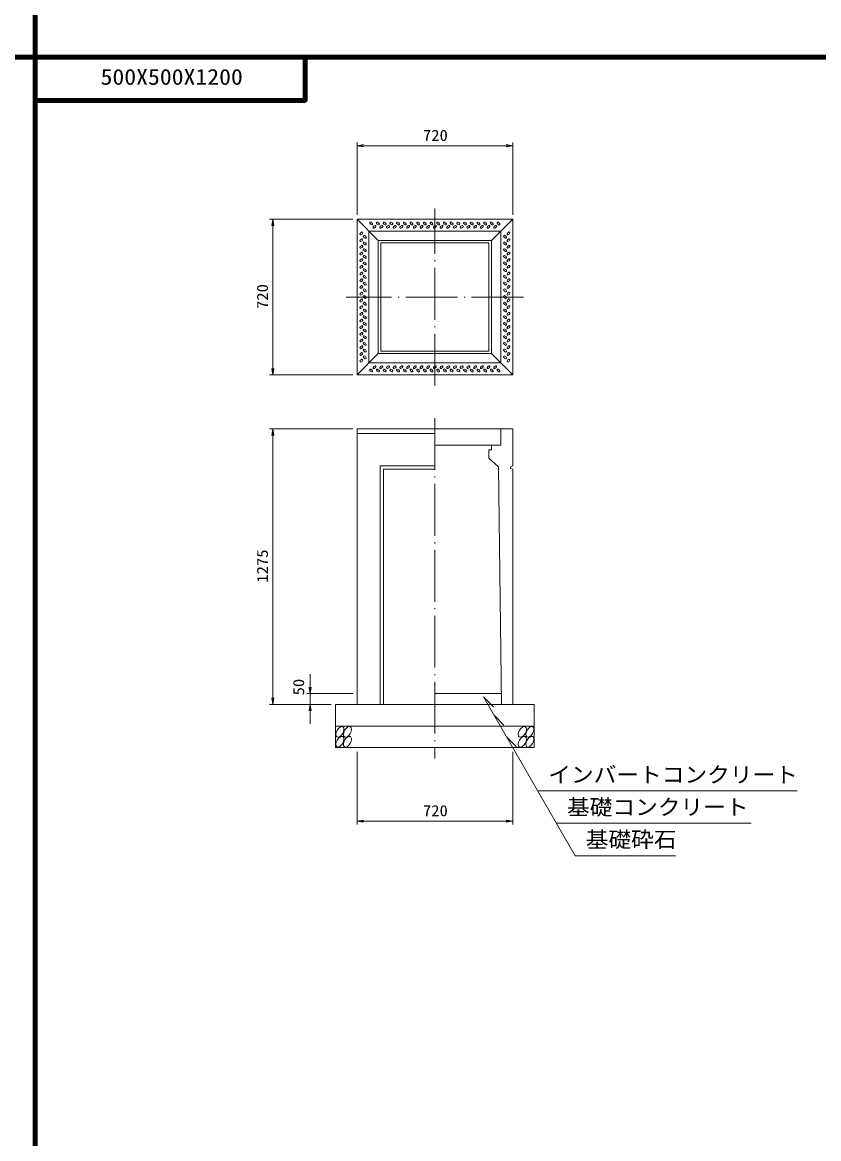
# Model space of a CAD drawing. Units: millimetres, scale not verified. Extents: x -8410 to 41710, y -74801 to 5940.
# Drawn here: x 19451 to 23136, y -37194 to -32029 of the extents above; entities that cross this region are included whole.
import ezdxf
from ezdxf.enums import TextEntityAlignment as Align

# ---------------------------------------------------------------- set-up
doc = ezdxf.new("R2010")
doc.units = ezdxf.units.MM
doc.header["$LTSCALE"] = 20
doc.linetypes.add('LONG_DASHED_DOTTED', pattern=[15.25, 12, -1.5, 0.25, -1.5])
for name, color, linetype, lineweight in [('0-0_グループ[0](0)-D-BMK(0)', 2, 'LONG_DASHED_DOTTED', 13), ('0-1_グループ[0](0)-D-STR(1)', 1, 'Continuous', 13), ('0-2_グループ[0](0)-D-STR-DIM(2)', 7, 'Continuous', 13), ('0-3_グループ[0](0)-D-STR-HTXT(3)', 7, 'Continuous', 13), ('0-5_グループ[0](0)-D-TTL(5)', 2, 'Continuous', 140)]:
    doc.layers.add(name, color=color, linetype=linetype, lineweight=lineweight)
doc.layers.add('0-4_グループ[0](0)-D-STR-TXT(4)', color=7, linetype='Continuous')
doc.layers.add('0-6_グループ[0](0)-D-TTL-TXT(6)', color=7, linetype='Continuous')
doc.styles.add('ＭＳ ゴシック', font='')
doc.styles.get('ＭＳ ゴシック').set_extended_font_data('MS Gothic')

msp = doc.modelspace()

# ---------------------------------------------------------------- linework, layer by layer
at = {"layer": '0-0_グループ[0](0)-D-BMK(0)'}
for p, q in [((21360, -33710), (21360, -32890)), ((21770, -33300), (20950, -33300)), ((21360, -33860), (21360, -35435))]:
    msp.add_line(p, q, dxfattribs=at)
at = {"layer": '0-1_グループ[0](0)-D-STR(1)'}
for p, q in [((21000, -33660), (21000, -32940)), ((21000, -32940), (21720, -32940)), ((21000, -32940), (21098, -33038)), ((21720, -32940), (21622, -33038)), ((21720, -32940), (21720, -33660)), ((21055, -33605), (21055, -32995)), ((21055, -32995), (21665, -32995)), ((21665, -32995), (21665, -33605)), ((21098, -33562), (21098, -33038)), ((21098, -33038), (21622, -33038)), ((21110, -33550), (21110, -33050)), ((21110, -33050), (21610, -33050)), ((21610, -33050), (21610, -33550)), ((21622, -33038), (21622, -33562)), ((21000, -33660), (21098, -33562)), ((21098, -33562), (21622, -33562)), ((21610, -33550), (21110, -33550)), ((21720, -33660), (21622, -33562)), ((21055, -33605), (21665, -33605)), ((21720, -33660), (21000, -33660)), ((21720, -33910), (21000, -33910)), ((21000, -33910), (21000, -35185)), ((21360, -33932), (21000, -33932)), ((21720, -33910), (21720, -34081.5)), ((21106.5, -34081.5), (21106.5, -35185)), ((21106.5, -34081.5), (21360, -34081.5)), ((21655, -34085), (21610, -34045)), ((21655, -34085), (21667.69, -35185)), ((21710, -34085), (21720, -34081.5)), ((21121.5, -34096.5), (21121.5, -35185)), ((21121.5, -34096.5), (21360, -34096.5)), ((21720, -34096.5), (21720, -35185)), ((21667.12, -35135), (21360, -35135)), ((21820, -35185), (20900, -35185)), ((20900, -35185), (20900, -35385)), ((21820, -35185), (21820, -35385)), ((21820, -35285), (20900, -35285)), ((21820, -35385), (20900, -35385))]:
    msp.add_line(p, q, dxfattribs=at)
for points in [[(21665, -33910), (21665, -33985), (21360, -33985)], [(21622, -33985), (21622, -34007), (21610, -34007), (21610, -34045)], [(21720, -34096.5), (21710, -34093), (21710, -34085)]]:
    msp.add_lwpolyline(points, dxfattribs=at)
for centre, major_axis, ratio in [((21065.5, -32959.75), (-6.01, 6.01), 0.529412), ((21096.5, -32959.75), (-6.01, 6.01), 0.529412), ((21127.5, -32959.75), (-6.01, 6.01), 0.529412), ((21158.5, -32959.75), (-6.01, 6.01), 0.529412), ((21189.5, -32959.75), (-6.01, 6.01), 0.529412), ((21220.5, -32959.75), (-6.01, 6.01), 0.529412), ((21251.5, -32959.75), (-6.01, 6.01), 0.529412), ((21282.5, -32959.75), (-6.01, 6.01), 0.529412), ((21313.5, -32959.75), (-6.01, 6.01), 0.529412), ((21344.5, -32959.75), (-6.01, 6.01), 0.529412), ((21375.5, -32959.75), (-6.01, 6.01), 0.529412), ((21406.5, -32959.75), (-6.01, 6.01), 0.529412), ((21437.5, -32959.75), (-6.01, 6.01), 0.529412), ((21468.5, -32959.75), (-6.01, 6.01), 0.529412), ((21499.5, -32959.75), (-6.01, 6.01), 0.529412), ((21530.5, -32959.75), (-6.01, 6.01), 0.529412), ((21561.5, -32959.75), (-6.01, 6.01), 0.529412), ((21592.5, -32959.75), (-6.01, 6.01), 0.529412), ((21623.5, -32959.75), (-6.01, 6.01), 0.529412), ((21654.5, -32959.75), (-6.01, 6.01), 0.529412), ((21019.75, -33005.5), (-6.01, -6.01), 0.529412), ((21081, -32975.25), (6.01, 6.01), 0.529412), ((21112, -32975.25), (6.01, 6.01), 0.529412), ((21143, -32975.25), (6.01, 6.01), 0.529412), ((21174, -32975.25), (6.01, 6.01), 0.529412), ((21205, -32975.25), (6.01, 6.01), 0.529412), ((21236, -32975.25), (6.01, 6.01), 0.529412), ((21267, -32975.25), (6.01, 6.01), 0.529412), ((21298, -32975.25), (6.01, 6.01), 0.529412), ((21329, -32975.25), (6.01, 6.01), 0.529412), ((21360, -32975.25), (6.01, 6.01), 0.529412), ((21391, -32975.25), (6.01, 6.01), 0.529412), ((21422, -32975.25), (6.01, 6.01), 0.529412), ((21453, -32975.25), (6.01, 6.01), 0.529412), ((21484, -32975.25), (6.01, 6.01), 0.529412), ((21515, -32975.25), (6.01, 6.01), 0.529412), ((21546, -32975.25), (6.01, 6.01), 0.529412), ((21577, -32975.25), (6.01, 6.01), 0.529412), ((21608, -32975.25), (6.01, 6.01), 0.529412), ((21639, -32975.25), (6.01, 6.01), 0.529412), ((21700.25, -33005.5), (6.01, 6.01), 0.529412), ((21019.75, -33036.5), (-6.01, -6.01), 0.529412), ((21035.25, -33021), (-6.01, 6.01), 0.529412), ((21035.25, -33052), (-6.01, 6.01), 0.529412), ((21684.75, -33021), (6.01, -6.01), 0.529412), ((21684.75, -33052), (6.01, -6.01), 0.529412), ((21700.25, -33036.5), (6.01, 6.01), 0.529412), ((21019.75, -33067.5), (-6.01, -6.01), 0.529412), ((21019.75, -33098.5), (-6.01, -6.01), 0.529412), ((21035.25, -33083), (-6.01, 6.01), 0.529412), ((21035.25, -33114), (-6.01, 6.01), 0.529412), ((21684.75, -33083), (6.01, -6.01), 0.529412), ((21684.75, -33114), (6.01, -6.01), 0.529412), ((21700.25, -33067.5), (6.01, 6.01), 0.529412), ((21700.25, -33098.5), (6.01, 6.01), 0.529412), ((21019.75, -33129.5), (-6.01, -6.01), 0.529412), ((21019.75, -33160.5), (-6.01, -6.01), 0.529412), ((21035.25, -33145), (-6.01, 6.01), 0.529412), ((21684.75, -33145), (6.01, -6.01), 0.529412), ((21700.25, -33129.5), (6.01, 6.01), 0.529412), ((21700.25, -33160.5), (6.01, 6.01), 0.529412), ((21019.75, -33191.5), (-6.01, -6.01), 0.529412), ((21035.25, -33176), (-6.01, 6.01), 0.529412), ((21035.25, -33207), (-6.01, 6.01), 0.529412), ((21684.75, -33176), (6.01, -6.01), 0.529412), ((21684.75, -33207), (6.01, -6.01), 0.529412), ((21700.25, -33191.5), (6.01, 6.01), 0.529412), ((21019.75, -33222.5), (-6.01, -6.01), 0.529412), ((21019.75, -33253.5), (-6.01, -6.01), 0.529412), ((21035.25, -33238), (-6.01, 6.01), 0.529412), ((21035.25, -33269), (-6.01, 6.01), 0.529412), ((21684.75, -33238), (6.01, -6.01), 0.529412), ((21684.75, -33269), (6.01, -6.01), 0.529412), ((21700.25, -33222.5), (6.01, 6.01), 0.529412), ((21700.25, -33253.5), (6.01, 6.01), 0.529412), ((21019.75, -33284.5), (-6.01, -6.01), 0.529412), ((21019.75, -33315.5), (-6.01, -6.01), 0.529412), ((21035.25, -33300), (-6.01, 6.01), 0.529412), ((21684.75, -33300), (6.01, -6.01), 0.529412), ((21700.25, -33284.5), (6.01, 6.01), 0.529412), ((21700.25, -33315.5), (6.01, 6.01), 0.529412), ((21019.75, -33346.5), (-6.01, -6.01), 0.529412), ((21035.25, -33331), (-6.01, 6.01), 0.529412), ((21035.25, -33362), (-6.01, 6.01), 0.529412), ((21684.75, -33331), (6.01, -6.01), 0.529412), ((21684.75, -33362), (6.01, -6.01), 0.529412), ((21700.25, -33346.5), (6.01, 6.01), 0.529412), ((21019.75, -33377.5), (-6.01, -6.01), 0.529412), ((21019.75, -33408.5), (-6.01, -6.01), 0.529412), ((21035.25, -33393), (-6.01, 6.01), 0.529412), ((21035.25, -33424), (-6.01, 6.01), 0.529412), ((21684.75, -33393), (6.01, -6.01), 0.529412), ((21684.75, -33424), (6.01, -6.01), 0.529412), ((21700.25, -33377.5), (6.01, 6.01), 0.529412), ((21700.25, -33408.5), (6.01, 6.01), 0.529412), ((21019.75, -33439.5), (-6.01, -6.01), 0.529412), ((21019.75, -33470.5), (-6.01, -6.01), 0.529412), ((21035.25, -33455), (-6.01, 6.01), 0.529412), ((21684.75, -33455), (6.01, -6.01), 0.529412), ((21700.25, -33439.5), (6.01, 6.01), 0.529412), ((21700.25, -33470.5), (6.01, 6.01), 0.529412), ((21019.75, -33501.5), (-6.01, -6.01), 0.529412), ((21035.25, -33486), (-6.01, 6.01), 0.529412), ((21035.25, -33517), (-6.01, 6.01), 0.529412), ((21684.75, -33486), (6.01, -6.01), 0.529412), ((21684.75, -33517), (6.01, -6.01), 0.529412), ((21700.25, -33501.5), (6.01, 6.01), 0.529412), ((21019.75, -33532.5), (-6.01, -6.01), 0.529412), ((21019.75, -33563.5), (-6.01, -6.01), 0.529412), ((21035.25, -33548), (-6.01, 6.01), 0.529412), ((21035.25, -33579), (-6.01, 6.01), 0.529412), ((21684.75, -33548), (6.01, -6.01), 0.529412), ((21684.75, -33579), (6.01, -6.01), 0.529412), ((21700.25, -33532.5), (6.01, 6.01), 0.529412), ((21700.25, -33563.5), (6.01, 6.01), 0.529412), ((21019.75, -33594.5), (-6.01, -6.01), 0.529412), ((21081, -33624.75), (-6.01, -6.01), 0.529412), ((21112, -33624.75), (-6.01, -6.01), 0.529412), ((21143, -33624.75), (-6.01, -6.01), 0.529412), ((21174, -33624.75), (-6.01, -6.01), 0.529412), ((21205, -33624.75), (-6.01, -6.01), 0.529412), ((21236, -33624.75), (-6.01, -6.01), 0.529412), ((21267, -33624.75), (-6.01, -6.01), 0.529412), ((21298, -33624.75), (-6.01, -6.01), 0.529412), ((21329, -33624.75), (-6.01, -6.01), 0.529412), ((21360, -33624.75), (-6.01, -6.01), 0.529412), ((21391, -33624.75), (-6.01, -6.01), 0.529412), ((21422, -33624.75), (-6.01, -6.01), 0.529412), ((21453, -33624.75), (-6.01, -6.01), 0.529412), ((21484, -33624.75), (-6.01, -6.01), 0.529412), ((21515, -33624.75), (-6.01, -6.01), 0.529412), ((21546, -33624.75), (-6.01, -6.01), 0.529412), ((21577, -33624.75), (-6.01, -6.01), 0.529412), ((21608, -33624.75), (-6.01, -6.01), 0.529412), ((21639, -33624.75), (-6.01, -6.01), 0.529412), ((21700.25, -33594.5), (6.01, 6.01), 0.529412), ((21065.5, -33640.25), (6.01, -6.01), 0.529412), ((21096.5, -33640.25), (6.01, -6.01), 0.529412), ((21127.5, -33640.25), (6.01, -6.01), 0.529412), ((21158.5, -33640.25), (6.01, -6.01), 0.529412), ((21189.5, -33640.25), (6.01, -6.01), 0.529412), ((21220.5, -33640.25), (6.01, -6.01), 0.529412), ((21251.5, -33640.25), (6.01, -6.01), 0.529412), ((21282.5, -33640.25), (6.01, -6.01), 0.529412), ((21313.5, -33640.25), (6.01, -6.01), 0.529412), ((21344.5, -33640.25), (6.01, -6.01), 0.529412), ((21375.5, -33640.25), (6.01, -6.01), 0.529412), ((21406.5, -33640.25), (6.01, -6.01), 0.529412), ((21437.5, -33640.25), (6.01, -6.01), 0.529412), ((21468.5, -33640.25), (6.01, -6.01), 0.529412), ((21499.5, -33640.25), (6.01, -6.01), 0.529412), ((21530.5, -33640.25), (6.01, -6.01), 0.529412), ((21561.5, -33640.25), (6.01, -6.01), 0.529412), ((21592.5, -33640.25), (6.01, -6.01), 0.529412), ((21623.5, -33640.25), (6.01, -6.01), 0.529412), ((21654.5, -33640.25), (6.01, -6.01), 0.529412), ((20920.43, -35312), (-13.75, -23.82), 0.545455), ((20920.43, -35358), (-13.75, -23.82), 0.545455), ((20955.43, -35312), (-13.75, -23.82), 0.545455), ((20955.43, -35358), (-13.75, -23.82), 0.545455), ((21764.43, -35312), (-13.75, -23.82), 0.545455), ((21764.43, -35358), (-13.75, -23.82), 0.545455), ((21799.43, -35312), (-13.75, -23.82), 0.545455), ((21799.43, -35358), (-13.75, -23.82), 0.545455)]:
    msp.add_ellipse(centre, major_axis=major_axis, ratio=ratio, dxfattribs=at)
at = {"layer": '0-2_グループ[0](0)-D-STR-DIM(2)'}
for p, q in [((21000, -32920), (21000, -32585)), ((21720, -32920), (21720, -32585)), ((21000, -32600), (21720, -32600)), ((20980, -32940), (20595, -32940)), ((20610, -33660), (20610, -32940)), ((20980, -33660), (20595, -33660)), ((20980, -33910), (20595, -33910)), ((20610, -35185), (20610, -33910)), ((20782.48, -35275), (20782.48, -35045)), ((20782.48, -35135), (20782.48, -35045)), ((20980, -35135), (20767.48, -35135)), ((20880, -35185), (20595, -35185)), ((20880, -35185), (20767.48, -35185)), ((20782.48, -35275), (20782.48, -35185)), ((21000, -35405), (21000, -35740)), ((21720, -35405), (21720, -35740)), ((21000, -35725), (21720, -35725))]:
    msp.add_line(p, q, dxfattribs=at)
for points in [[(21030, -32595), (21000, -32600), (21030, -32605)], [(21690, -32605), (21720, -32600), (21690, -32595)], [(20615, -32970), (20610, -32940), (20605, -32970)], [(20605, -33630), (20610, -33660), (20615, -33630)], [(20615, -33940), (20610, -33910), (20605, -33940)], [(20777.48, -35105), (20782.48, -35135), (20787.48, -35105)], [(20605, -35155), (20610, -35185), (20615, -35155)], [(20787.48, -35215), (20782.48, -35185), (20777.48, -35215)], [(21030, -35720), (21000, -35725), (21030, -35730)], [(21690, -35730), (21720, -35725), (21690, -35720)]]:
    msp.add_lwpolyline(points, dxfattribs=at)
at = {"layer": '0-3_グループ[0](0)-D-STR-HTXT(3)'}
for p, q in [((21585, -35150), (22009.35, -35885)), ((21585, -35150), (21630.75, -35195.75)), ((21634.07, -35235), (21679.83, -35280.75)), ((21691.81, -35335), (21737.56, -35380.75)), ((21836.15, -35585), (23036.75, -35585)), ((21922.75, -35735), (22824.21, -35735)), ((22009.35, -35885), (22473.55, -35885))]:
    msp.add_line(p, q, dxfattribs=at)
at = {"layer": '0-5_グループ[0](0)-D-TTL(5)'}
for p, q in [((19510, -37440), (19510, -21690)), ((19510, -42690), (19510, -26940)), ((8410, -32190), (34310, -32190)), ((8410, -32190), (34310, -32190)), ((8410, -32190), (34310, -32190)), ((19510, -47940), (19510, -32190))]:
    msp.add_line(p, q, dxfattribs=at)
msp.add_lwpolyline([(19510, -32390), (20760, -32390), (20760, -32190)], dxfattribs=at)
msp.add_lwpolyline([(19510, -32390), (20760, -32390), (20760, -32190)], dxfattribs=at)
msp.add_lwpolyline([(19510, -32390), (20760, -32390), (20760, -32190)], dxfattribs=at)
msp.add_lwpolyline([(19510, -32390), (20760, -32390), (20760, -32190)], dxfattribs=at)

# ---------------------------------------------------------------- texts
at = {"layer": '0-2_グループ[0](0)-D-STR-DIM(2)', "style": 'ＭＳ ゴシック', "width": 1.1}
for p in [(21304.7, -32593), (21304.7, -35718)]:
    msp.add_text('720', height=51.32, dxfattribs=at).set_placement(p, align=Align.BOTTOM_LEFT)
for s, p in [('720', (20603, -33355.3)), ('1275', (20603, -34621.7)), ('50', (20770.47, -35143.3))]:
    msp.add_text(s, height=51.32, rotation=90, dxfattribs=at).set_placement(p, align=Align.BOTTOM_LEFT)
at = {"layer": '0-4_グループ[0](0)-D-STR-TXT(4)', "style": 'ＭＳ ゴシック', "width": 1.05}
for s, p in [('インバートコンクリート', (21884.85, -35568.68)), ('基礎コンクリート', (21971.45, -35718.68)), ('基礎砕石', (22058.06, -35868.68))]:
    msp.add_text(s, height=73.31, dxfattribs=at).set_placement(p, align=Align.BOTTOM_LEFT)
at = {"layer": '0-6_グループ[0](0)-D-TTL-TXT(6)', "style": 'ＭＳ ゴシック', "width": 1.1}
msp.add_text('500X500X1200', height=73.31, dxfattribs=at).set_placement((19813, -32340), align=Align.BOTTOM_LEFT)

doc.saveas('drawing.dxf')
